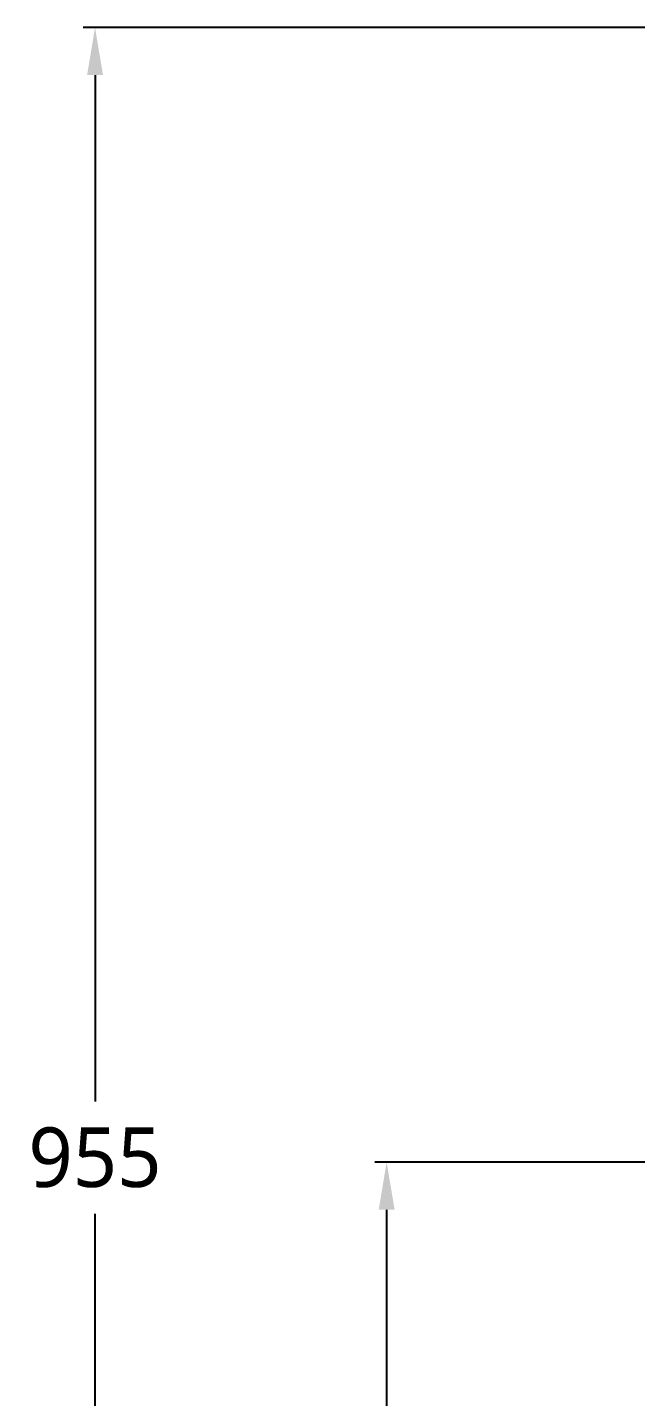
# Model space of a CAD drawing. Extents: x 1268 to 7307, y -579 to 1973.
# Drawn here: x 4410 to 4666, y 166 to 741 of the extents above; entities that cross this region are included whole.
import ezdxf

# ---------------------------------------------------------------- set-up
doc = ezdxf.new("R2010")
doc.units = 0
doc.header["$LTSCALE"] = 20
doc.header["$MEASUREMENT"] = 0
doc.layers.get('0').update_dxf_attribs({"linetype": 'CONTINUOUS'})
doc.layers.get('DEFPOINTS').update_dxf_attribs({"linetype": 'CONTINUOUS'})
doc.styles.get("Standard").update_dxf_attribs({"font": 'NanumGothic.ttf'})
doc.dimstyles.get("Standard").update_dxf_attribs({"dimtxt": 2.7, "dimasz": 2.5, "dimexe": 1.5, "dimexo": 1.5, "dimgap": 1.5, "dimtad": 1, "dimdec": 0, "dimlfac": 10, "dimzin": 0, "dimdsep": 46, "dimtxsty": 'Standard', "dimcen": 0, "dimclrt": 2, "dimadec": 0, "dimazin": 0, "dimtfac": 1, "dimtdec": 0, "dimtmove": 0, "dimatfit": 3, "dimfxl": 0, "dimtolj": 1, "dimtzin": 0, "dimarcsym": 0})

# ---------------------------------------------------------------- blocks, each defined once
blk = doc.blocks.new('*D18')
at = {"color": 3, "lineweight": -2}
for p, q in [((4853.24, 264.81), (4556.2, 264.81)), ((4561.2, 244.81), (4561.2, 52.1)), ((4561.2, -187.53), (4561.2, 5.17)), ((4695.73, -207.53), (4556.2, -207.53))]:
    blk.add_line(p, q, dxfattribs=at)
at = {"color": 3}
for points in [[(4557.87, 244.81), (4564.54, 244.81), (4561.2, 264.81)], [(4557.87, -187.53), (4564.54, -187.53), (4561.2, -207.53)]]:
    blk.add_solid(points, dxfattribs=at)
at = {"layer": 'DEFPOINTS', "color": 0}
for p in [(4561.2, 264.81), (4854.74, 264.81), (4697.23, -207.53)]:
    blk.add_point(p, dxfattribs=at)
at = {"color": 2, "insert": (4561.2, 28.64), "char_height": 25, "attachment_point": 5}
blk.add_mtext('\\A1;475', dxfattribs=at)
blk = doc.blocks.new('*D25')
at = {"color": 3, "lineweight": -2}
for p, q in [((4736.85, 740.86), (4433.82, 740.86)), ((4438.82, 720.86), (4438.82, 290.27)), ((4438.82, -187.53), (4438.82, 243.05)), ((4670.73, -207.53), (4433.82, -207.53))]:
    blk.add_line(p, q, dxfattribs=at)
at = {"color": 3}
for points in [[(4435.49, 720.86), (4442.16, 720.86), (4438.82, 740.86)], [(4435.49, -187.53), (4442.16, -187.53), (4438.82, -207.53)]]:
    blk.add_solid(points, dxfattribs=at)
at = {"layer": 'DEFPOINTS', "color": 0}
for p in [(4738.35, 740.86), (4438.82, -207.53), (4672.23, -207.53)]:
    blk.add_point(p, dxfattribs=at)
at = {"color": 2, "insert": (4438.82, 266.66), "char_height": 25, "attachment_point": 5}
blk.add_mtext('\\A1;955', dxfattribs=at)

msp = doc.modelspace()

# ---------------------------------------------------------------- dimensions: what is measured, and where the dimension line sits
for base, p1, p2, text, picture, middle in [((4438.82, -207.53), (4738.35, 740.86), (4672.23, -207.53), '955', '*D25', (4438.82, 266.66)), ((4561.2, 264.81), (4697.23, -207.53), (4854.74, 264.81), '475', '*D18', (4561.2, 28.64))]:
    dim = msp.add_linear_dim(base=base, p1=p1, p2=p2, angle=90, text=text, dimstyle='Standard', override={"dimtxt": 25, "dimasz": 20, "dimexe": 5, "dimgap": 10, "dimtih": 1, "dimtoh": 1, "dimlfac": 1, "dimzin": 12, "dimclrd": 3, "dimclre": 3, "dimazin": 2, "dimarcsym": 1})
    dim.commit()
    dim.dimension.update_dxf_attribs({"geometry": picture, "text_midpoint": middle, "dimtype": 160})

doc.saveas('drawing.dxf')
